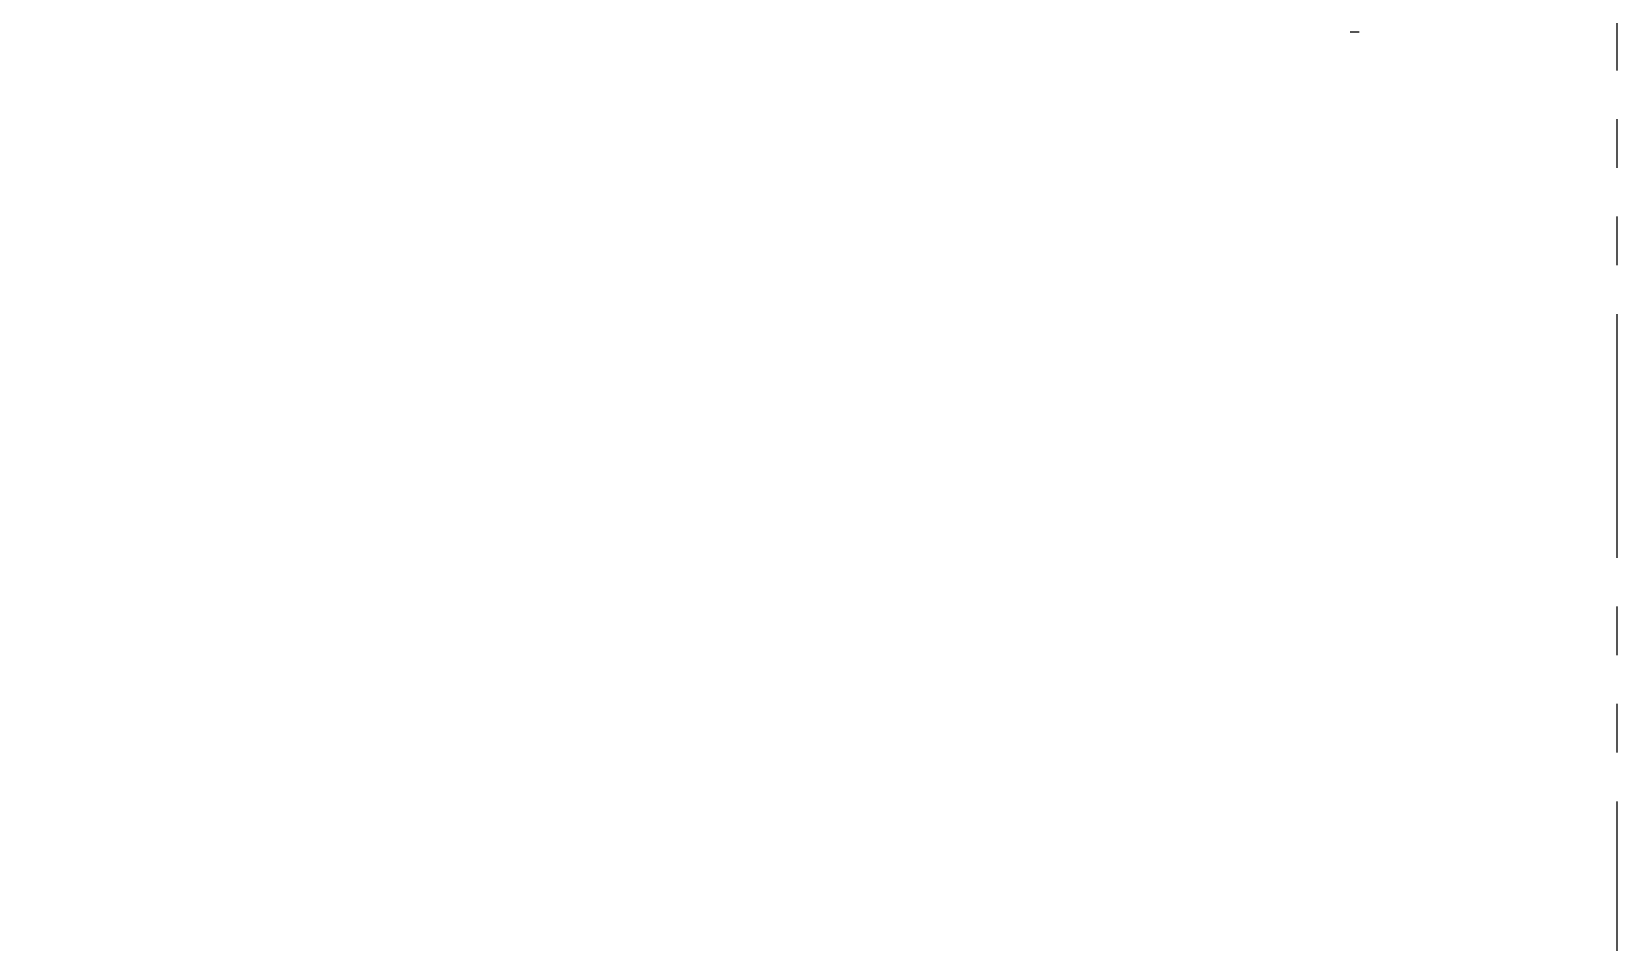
# Model space of a CAD drawing. Header units: millimetres. Extents: x -46397 to 283259, y -8690 to 23983.
# Drawn here: x -23364 to -22332, y 1870 to 2463 of the extents above; entities that cross this region are included whole.
import ezdxf
from ezdxf.enums import TextEntityAlignment as Align

# ---------------------------------------------------------------- set-up
doc = ezdxf.new("R2010")
doc.units = ezdxf.units.MM
doc.linetypes.add('PHANTOM', pattern=[63.50000000000001, 31.75, -6.35, 6.35, -6.35, 6.35, -6.35])
doc.styles.add('Tahoma', font='tahoma.ttf')
doc.styles.add('Text_nameplate', font='arial.ttf', dxfattribs={"width": 0.9, "height": 2.5})

# ---------------------------------------------------------------- blocks, each defined once
blk = doc.blocks.new('BO-1')
at = {"color": 251, "linetype": 'PHANTOM', "ltscale": 5, "extrusion": (2.288475490443933e-17, 1, 0)}
blk.add_line((-1500.000000055035, -989.9999999991292), (-1500.000000055035, 989.9999999999613), dxfattribs=at)
at = {"color": 251, "linetype": 'PHANTOM', "ltscale": 5, "extrusion": (-2.288475490443933e-17, 1, 0)}
blk.add_line((-1674.030849127244, 622.7090885591438), (-1668.030849127244, 622.7090885591447), dxfattribs=at)
at = {"color": 251, "linetype": 'PHANTOM', "ltscale": 5}
blk.add_line((-5.49189280718565e-08, 332.0122772159862), (-1500.000000055035, 332.0122772159862), dxfattribs=at)
at = {"color": 251, "linetype": 'PHANTOM', "ltscale": 5, "style": 'Text_nameplate', "width": 0.9, "flags": 2}
blk.add_attdef('SPEC.', text='', height=2.5, dxfattribs=at).set_placement((282.5000000000291, 89.66567553442064), align=Align.MIDDLE_CENTER)
at = {"color": 251, "linetype": 'PHANTOM', "ltscale": 5, "style": 'Tahoma'}
for tag, height, p in [('PROJECT_CODE', 2.4, (245.0000000000291, 77.98846827837906)), ('DESIGN_PRESSURE', 2.608695652173889, (320.0000000000291, 77.98846827837906)), ('SERIAL_NO.', 2.608695652173889, (245.0000000000291, 69.45190202651929)), ('YEAR', 2.608695652173889, (245.0000000000291, 60.91533577467408)), ('MAX_WORKING_PRESS', 2.608695652173889, (320.0000000000291, 69.45190202651929)), ('TEST_PRES.', 2.608695652173889, (320.0000000000291, 60.91533577465952)), ('VOLUME', 2.608695652173889, (245.0000000000291, 52.37876952282886)), ('MAX_WORKING_TEMP.', 2.608695652173889, (320.0000000000291, 52.37876952281431))]:
    blk.add_attdef(tag, text='', height=height, dxfattribs=at).set_placement(p, align=Align.MIDDLE_CENTER)

msp = doc.modelspace()

# ---------------------------------------------------------------- hatches: boundary and pattern name
h = msp.add_hatch()
h.set_pattern_fill('AR-HBONE', color=1, scale=0.3)
h.set_pattern_definition([(45, (-288320.135346978, -8674.705977216247), (0, 43.10522938113193), [91.44, -30.48]), (135, (-288298.582746978, -8653.153377216247), (4.263256414560601e-15, 43.10522938113193), [91.44, -30.48])])
edge = h.paths.add_edge_path()
edge.add_arc((-19064.28766186285, 1840.699129868432), 1828.999999561227, 333.1244059379014, 386.8755940621067)
edge.add_arc((-17781.51659938169, 2490.799129868048), 390.8999999998114, 26.87559406210184, 90)
edge.add_line((-17781.51659938169, 2881.699129867859), (-23881.51659927273, 2881.699129867869))
edge.add_arc((-23881.51659927279, 2490.799129868048), 390.8999999998214, 89.99999999999147, 153.1244059378998)
edge.add_arc((-22598.74553679139, 1840.699129868488), 1828.999999561403, 153.1244059378985, 206.8755940620974)
edge.add_arc((-23881.51659927273, 1190.599129869162), 390.8999999999629, 206.8755940621079, 270)
edge.add_line((-23881.51659927273, 799.6991298692155), (-17781.51659938169, 799.6991298692155))
edge.add_arc((-17781.51659938163, 1190.599129869126), 390.8999999999105, 269.9999999999915, 333.1244059378913)
edge = h.paths.add_edge_path(flags=16)
edge.add_arc((-22598.74553679139, 1840.699129868546), 1778.999999561409, 153.1244059379006, 206.8755940620994, ccw=False)
edge.add_arc((-23881.51659927267, 2490.799129867844), 340.900000000034, 90.00000000000978, 153.1244059378803, ccw=False)
edge.add_line((-23881.51659927273, 2831.699129867869), (-17781.51659938169, 2831.699129867869))
edge.add_arc((-17781.51659938169, 2490.799129867959), 340.8999999999105, 26.875594062111873, 90, ccw=False)
edge.add_arc((-19064.28766186285, 1840.699129868481), 1778.999999561233, -26.875594062100618, 26.875594062104824, ccw=False)
edge.add_arc((-17781.51659938158, 1190.599129868948), 340.8999999997508, 269.99999999998045, 333.1244059379093, ccw=False)
edge.add_line((-17781.51659938169, 849.6991298692155), (-23881.51659927273, 849.6991298692155))
edge.add_arc((-23881.51659927273, 1190.599129869168), 340.8999999999523, 206.8755940621121, 270, ccw=False)

# ---------------------------------------------------------------- block references
msp.add_blockref('BO-1', (-20831.51659927238, 1840.699129868123, -1.499105149169903))

doc.saveas('drawing.dxf')
